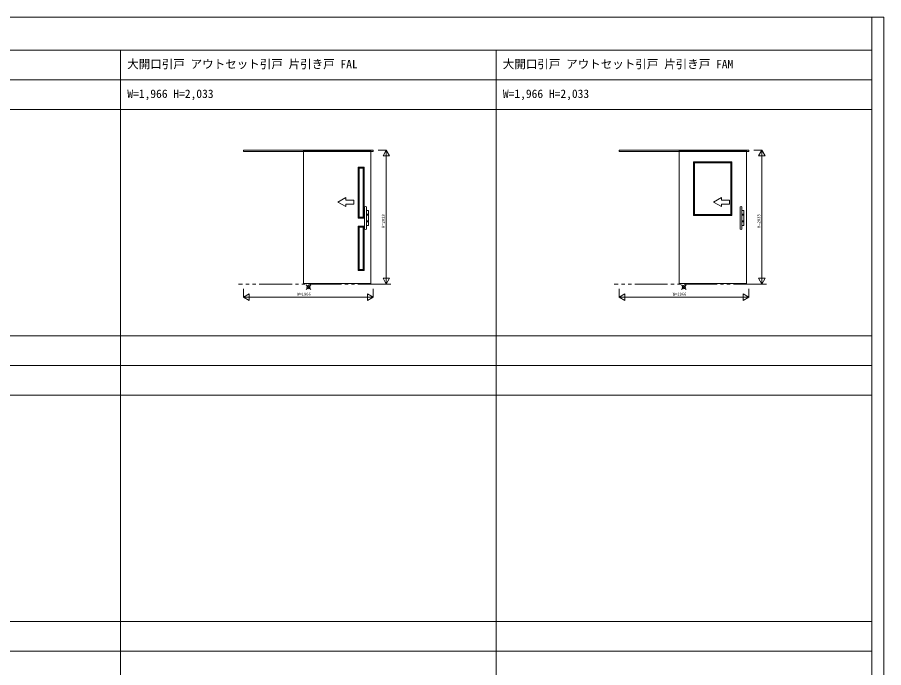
# Model space of a CAD drawing. Units: millimetres, scale not verified. Extents: x -14341 to 14341, y -10000 to 10000.
# Drawn here: x 1192 to 14341, y 130 to 10000 of the extents above; entities that cross this region are included whole.
import ezdxf
from ezdxf.enums import TextEntityAlignment as Align

# ---------------------------------------------------------------- set-up
doc = ezdxf.new("R2010")
doc.units = ezdxf.units.MM
doc.header["$LTSCALE"] = 50
doc.linetypes.add('USER1', pattern=[15, 10, -1, 1, -1, 1, -1])
for name, color, linetype, lineweight in [('0-0_0', 7, 'Continuous', 18), ('0-1_YKK_F1', 7, 'Continuous', 18), ('0-2_YKK_N1', 2, 'Continuous', 18), ('0-5_YKK_IN', 1, 'Continuous', 18), ('0-6_YKK_A1', 4, 'Continuous', 18)]:
    doc.layers.add(name, color=color, linetype=linetype, lineweight=lineweight)
doc.styles.add('ＭＳ ゴシック', font='')
doc.styles.get('ＭＳ ゴシック').set_extended_font_data('MS Gothic')

msp = doc.modelspace()

# ---------------------------------------------------------------- linework, layer by layer
at = {"layer": '0-1_YKK_F1'}
for p, q in [((-14340.51, 10000), (14340.51, 10000)), ((14159.49, -10000), (14159.49, 10000)), ((14340.51, -10000), (14340.51, 10000)), ((-14340.51, 9500), (14159.49, 9500)), ((2759.49, -10000), (2759.49, 9500)), ((8459.49, -10000), (8459.49, 9500)), ((-14340.51, 9050), (14159.49, 9050)), ((-14340.51, 8600), (14159.49, 8600)), ((-14340.51, 5165), (14159.49, 5165)), ((-14340.51, 4715), (14159.49, 4715)), ((-14340.51, 4265), (14159.49, 4265)), ((-14340.51, 830), (14159.49, 830)), ((-14340.51, 380), (14159.49, 380))]:
    msp.add_line(p, q, dxfattribs=at)
at = {"layer": '0-2_YKK_N1'}
for p, q in [((6667.49, 7985.5), (6792.49, 7985.5)), ((6742.49, 7898.9), (6842.49, 7898.9)), ((6792.49, 7985.5), (6792.49, 5952.5)), ((12367.49, 7985.5), (12492.49, 7985.5)), ((12442.49, 7898.9), (12542.49, 7898.9)), ((12492.49, 7985.5), (12492.49, 5952.5)), ((6742.49, 6039.1), (6842.49, 6039.1)), ((12442.49, 6039.1), (12542.49, 6039.1)), ((4626.49, 5752.5), (4713.09, 5802.5)), ((4713.09, 5802.5), (4713.09, 5702.5)), ((6505.89, 5802.5), (6592.49, 5752.5)), ((6592.49, 5877.5), (6592.49, 5752.5)), ((10326.49, 5752.5), (10413.09, 5802.5)), ((10413.09, 5802.5), (10413.09, 5702.5)), ((12205.89, 5802.5), (12292.49, 5752.5)), ((12292.49, 5877.5), (12292.49, 5752.5)), ((4626.49, 5752.5), (4713.09, 5702.5)), ((10326.49, 5752.5), (10413.09, 5702.5))]:
    msp.add_line(p, q, dxfattribs=at)
for points in [[(6742.49, 7898.9), (6792.49, 7985.5), (6842.49, 7898.9)], [(12442.49, 7898.9), (12492.49, 7985.5), (12542.49, 7898.9)], [(6742.49, 6039.1), (6792.49, 5952.5), (6842.49, 6039.1)], [(12442.49, 6039.1), (12492.49, 5952.5), (12542.49, 6039.1)], [(4626.49, 5877.5), (4626.49, 5752.5), (6592.49, 5752.5)], [(6505.89, 5802.5), (6505.89, 5702.5), (6592.49, 5752.5)], [(10326.49, 5877.5), (10326.49, 5752.5), (12292.49, 5752.5)], [(12205.89, 5802.5), (12205.89, 5702.5), (12292.49, 5752.5)]]:
    msp.add_lwpolyline(points, dxfattribs=at)
at = {"layer": '0-5_YKK_IN'}
for p, q in [((5574.14, 5868.62), (5644.85, 5939.33)), ((5574.14, 5939.33), (5644.85, 5868.62)), ((11274.14, 5868.62), (11344.85, 5939.33)), ((11274.14, 5939.33), (11344.85, 5868.62))]:
    msp.add_line(p, q, dxfattribs=at)
for centre in [(5609.49, 5903.97), (11309.49, 5903.97)]:
    msp.add_circle(centre, 25, dxfattribs=at)
at = {"layer": '0-6_YKK_A1'}
for p, q in [((4626.49, 7965.5), (4626.49, 7985.5)), ((4626.49, 7985.5), (6592.49, 7985.5)), ((4626.49, 7965.5), (6592.49, 7965.5)), ((5535.49, 5961.5), (5535.49, 7977.44)), ((5535.49, 7966.8), (6557.49, 7966.8)), ((6592.49, 7965.5), (6592.49, 7985.5)), ((10326.49, 7965.5), (10326.49, 7985.5)), ((10326.49, 7985.5), (12292.49, 7985.5)), ((10326.49, 7965.5), (12292.49, 7965.5)), ((11235.49, 5961.5), (11235.49, 7977.44)), ((11235.49, 7966.8), (12257.49, 7966.8)), ((12292.49, 7965.5), (12292.49, 7985.5)), ((11455.49, 7807.94), (12037.49, 7807.94)), ((11455.49, 6991.94), (11455.49, 7807.94)), ((11471.49, 7791.94), (11455.49, 7807.94)), ((11471.49, 7791.94), (12021.49, 7791.94)), ((11471.49, 7007.94), (11471.49, 7791.94)), ((12021.49, 7791.94), (12037.49, 7807.94)), ((12021.49, 7007.94), (12021.49, 7791.94)), ((12037.49, 6991.94), (12037.49, 7807.94)), ((6362.99, 7725), (6362.99, 6951)), ((6454.99, 7725), (6362.99, 7725)), ((6378.99, 7709), (6362.99, 7725)), ((6378.99, 7709), (6378.99, 6967)), ((6438.99, 7709), (6378.99, 7709)), ((6438.99, 7709), (6454.99, 7725)), ((6058.99, 7195.91), (6178.99, 7265.19)), ((6178.99, 7225.91), (6178.99, 7265.19)), ((11758.99, 7195.91), (11878.99, 7265.19)), ((11878.99, 7225.91), (11878.99, 7265.19)), ((6058.99, 7195.91), (6178.99, 7126.63)), ((6178.99, 7126.63), (6178.99, 7165.91)), ((6461.49, 6784.98), (6461.49, 7124.7)), ((6489.49, 6784.98), (6489.49, 7124.7)), ((11758.99, 7195.91), (11878.99, 7126.63)), ((11878.99, 7126.63), (11878.99, 7165.91)), ((12161.49, 6784.98), (12161.49, 7124.7)), ((12189.49, 6784.98), (12189.49, 7124.7)), ((6489.49, 7069.34), (6489.49, 7011.59)), ((6489.49, 7011.59), (6519.49, 7011.59)), ((6489.49, 6998.09), (6489.49, 6911.59)), ((6489.49, 6998.09), (6519.49, 6998.09)), ((6518.99, 7069.84), (6489.99, 7069.84)), ((6519.49, 7069.34), (6519.49, 6840.34)), ((11471.49, 7007.94), (11455.49, 6991.94)), ((11455.49, 6991.94), (12037.49, 6991.94)), ((11471.49, 7007.94), (12021.49, 7007.94)), ((12021.49, 7007.94), (12037.49, 6991.94)), ((12189.49, 7069.34), (12189.49, 7011.59)), ((12189.49, 7011.59), (12219.49, 7011.59)), ((12189.49, 6998.09), (12189.49, 6911.59)), ((12189.49, 6998.09), (12219.49, 6998.09)), ((12218.99, 7069.84), (12189.99, 7069.84)), ((12219.49, 7069.34), (12219.49, 6840.34)), ((6378.99, 6967), (6362.99, 6951)), ((6438.99, 6967), (6454.99, 6951)), ((6489.49, 6911.59), (6519.49, 6911.59)), ((6489.49, 6898.09), (6489.49, 6840.34)), ((6489.49, 6898.09), (6519.49, 6898.09)), ((6518.99, 6839.84), (6489.99, 6839.84)), ((12189.49, 6911.59), (12219.49, 6911.59)), ((12189.49, 6898.09), (12189.49, 6840.34)), ((12189.49, 6898.09), (12219.49, 6898.09)), ((12218.99, 6839.84), (12189.99, 6839.84)), ((6362.99, 6831), (6362.99, 6157)), ((6454.99, 6831), (6362.99, 6831)), ((6378.99, 6815), (6362.99, 6831)), ((6378.99, 6815), (6378.99, 6173)), ((6438.99, 6815), (6378.99, 6815)), ((6438.99, 6815), (6454.99, 6831)), ((6378.99, 6173), (6362.99, 6157)), ((6438.99, 6173), (6454.99, 6157)), ((6557.49, 5961.5), (5535.49, 5961.5)), ((12257.49, 5961.5), (11235.49, 5961.5))]:
    msp.add_line(p, q, dxfattribs=at)
at = {"layer": '0-6_YKK_A1', "linetype": 'USER1'}
for p, q in [((6861.65, 5952.5), (4548.94, 5952.5)), ((12561.65, 5952.5), (10248.94, 5952.5))]:
    msp.add_line(p, q, dxfattribs=at)
at = {"layer": '0-6_YKK_A1'}
for points in [[(5535.49, 7977.44), (6557.49, 7977.44), (6557.49, 5961.5)], [(11235.49, 7977.44), (12257.49, 7977.44), (12257.49, 5961.5)], [(6362.99, 6951), (6454.99, 6951), (6454.99, 7725)], [(6378.99, 6967), (6438.99, 6967), (6438.99, 7709)], [(6178.99, 7225.91), (6298.99, 7225.91), (6298.99, 7165.91), (6178.99, 7165.91)], [(11878.99, 7225.91), (11998.99, 7225.91), (11998.99, 7165.91), (11878.99, 7165.91)], [(6362.99, 6157), (6454.99, 6157), (6454.99, 6831)], [(6378.99, 6173), (6438.99, 6173), (6438.99, 6815)]]:
    msp.add_lwpolyline(points, dxfattribs=at)
for centre, radius, start, end in [((6463.49, 7124.7), 2, 119.32717, 180), ((6475.49, 7103.34), 26.5, 60.67283, 119.32717), ((6487.49, 7124.7), 2, 0, 60.67283), ((12163.49, 7124.7), 2, 119.32717, 180), ((12175.49, 7103.34), 26.5, 60.67283, 119.32717), ((12187.49, 7124.7), 2, 0, 60.67283), ((6489.99, 7069.34), 0.5, 90, 180), ((6518.99, 7069.34), 0.5, 0, 90), ((12189.99, 7069.34), 0.5, 90, 180), ((12218.99, 7069.34), 0.5, 0, 90), ((6489.99, 6840.34), 0.5, 180, 270), ((6518.99, 6840.34), 0.5, 270, 0), ((12189.99, 6840.34), 0.5, 180, 270), ((12218.99, 6840.34), 0.5, 270, 0), ((6463.49, 6784.98), 2, 180, 240.67283), ((6475.49, 6806.34), 26.5, 240.67283, 299.32717), ((6487.49, 6784.98), 2, 299.32717, 0), ((12163.49, 6784.98), 2, 180, 240.67283), ((12175.49, 6806.34), 26.5, 240.67283, 299.32717), ((12187.49, 6784.98), 2, 299.32717, 0)]:
    msp.add_arc(centre, radius, start, end, dxfattribs=at)

# ---------------------------------------------------------------- texts
at = {"layer": '0-0_0', "style": 'ＭＳ ゴシック'}
for s, p in [('大開口引戸 アウトセット引戸 片引き戸 FAL', (2859.49, 9187.5)), ('大開口引戸 アウトセット引戸 片引き戸 FAM', (8559.49, 9187.5)), ('W=1,966 H=2,033', (2861.49, 8737.5)), ('W=1,966 H=2,033', (8561.49, 8737.5))]:
    msp.add_text(s, height=128.3, dxfattribs=at).set_placement(p, align=Align.BOTTOM_LEFT)
at = {"layer": '0-2_YKK_N1', "color": 7, "style": 'ＭＳ ゴシック'}
for p in [(6780.49, 6804), (12480.49, 6804)]:
    msp.add_text('H=2033', height=43.99, rotation=90, dxfattribs=at).set_placement(p, align=Align.BOTTOM_LEFT)
for p in [(5439.49, 5764.5), (11139.49, 5764.5)]:
    msp.add_text('W=1966', height=43.99, dxfattribs=at).set_placement(p, align=Align.BOTTOM_LEFT)

doc.saveas('drawing.dxf')
